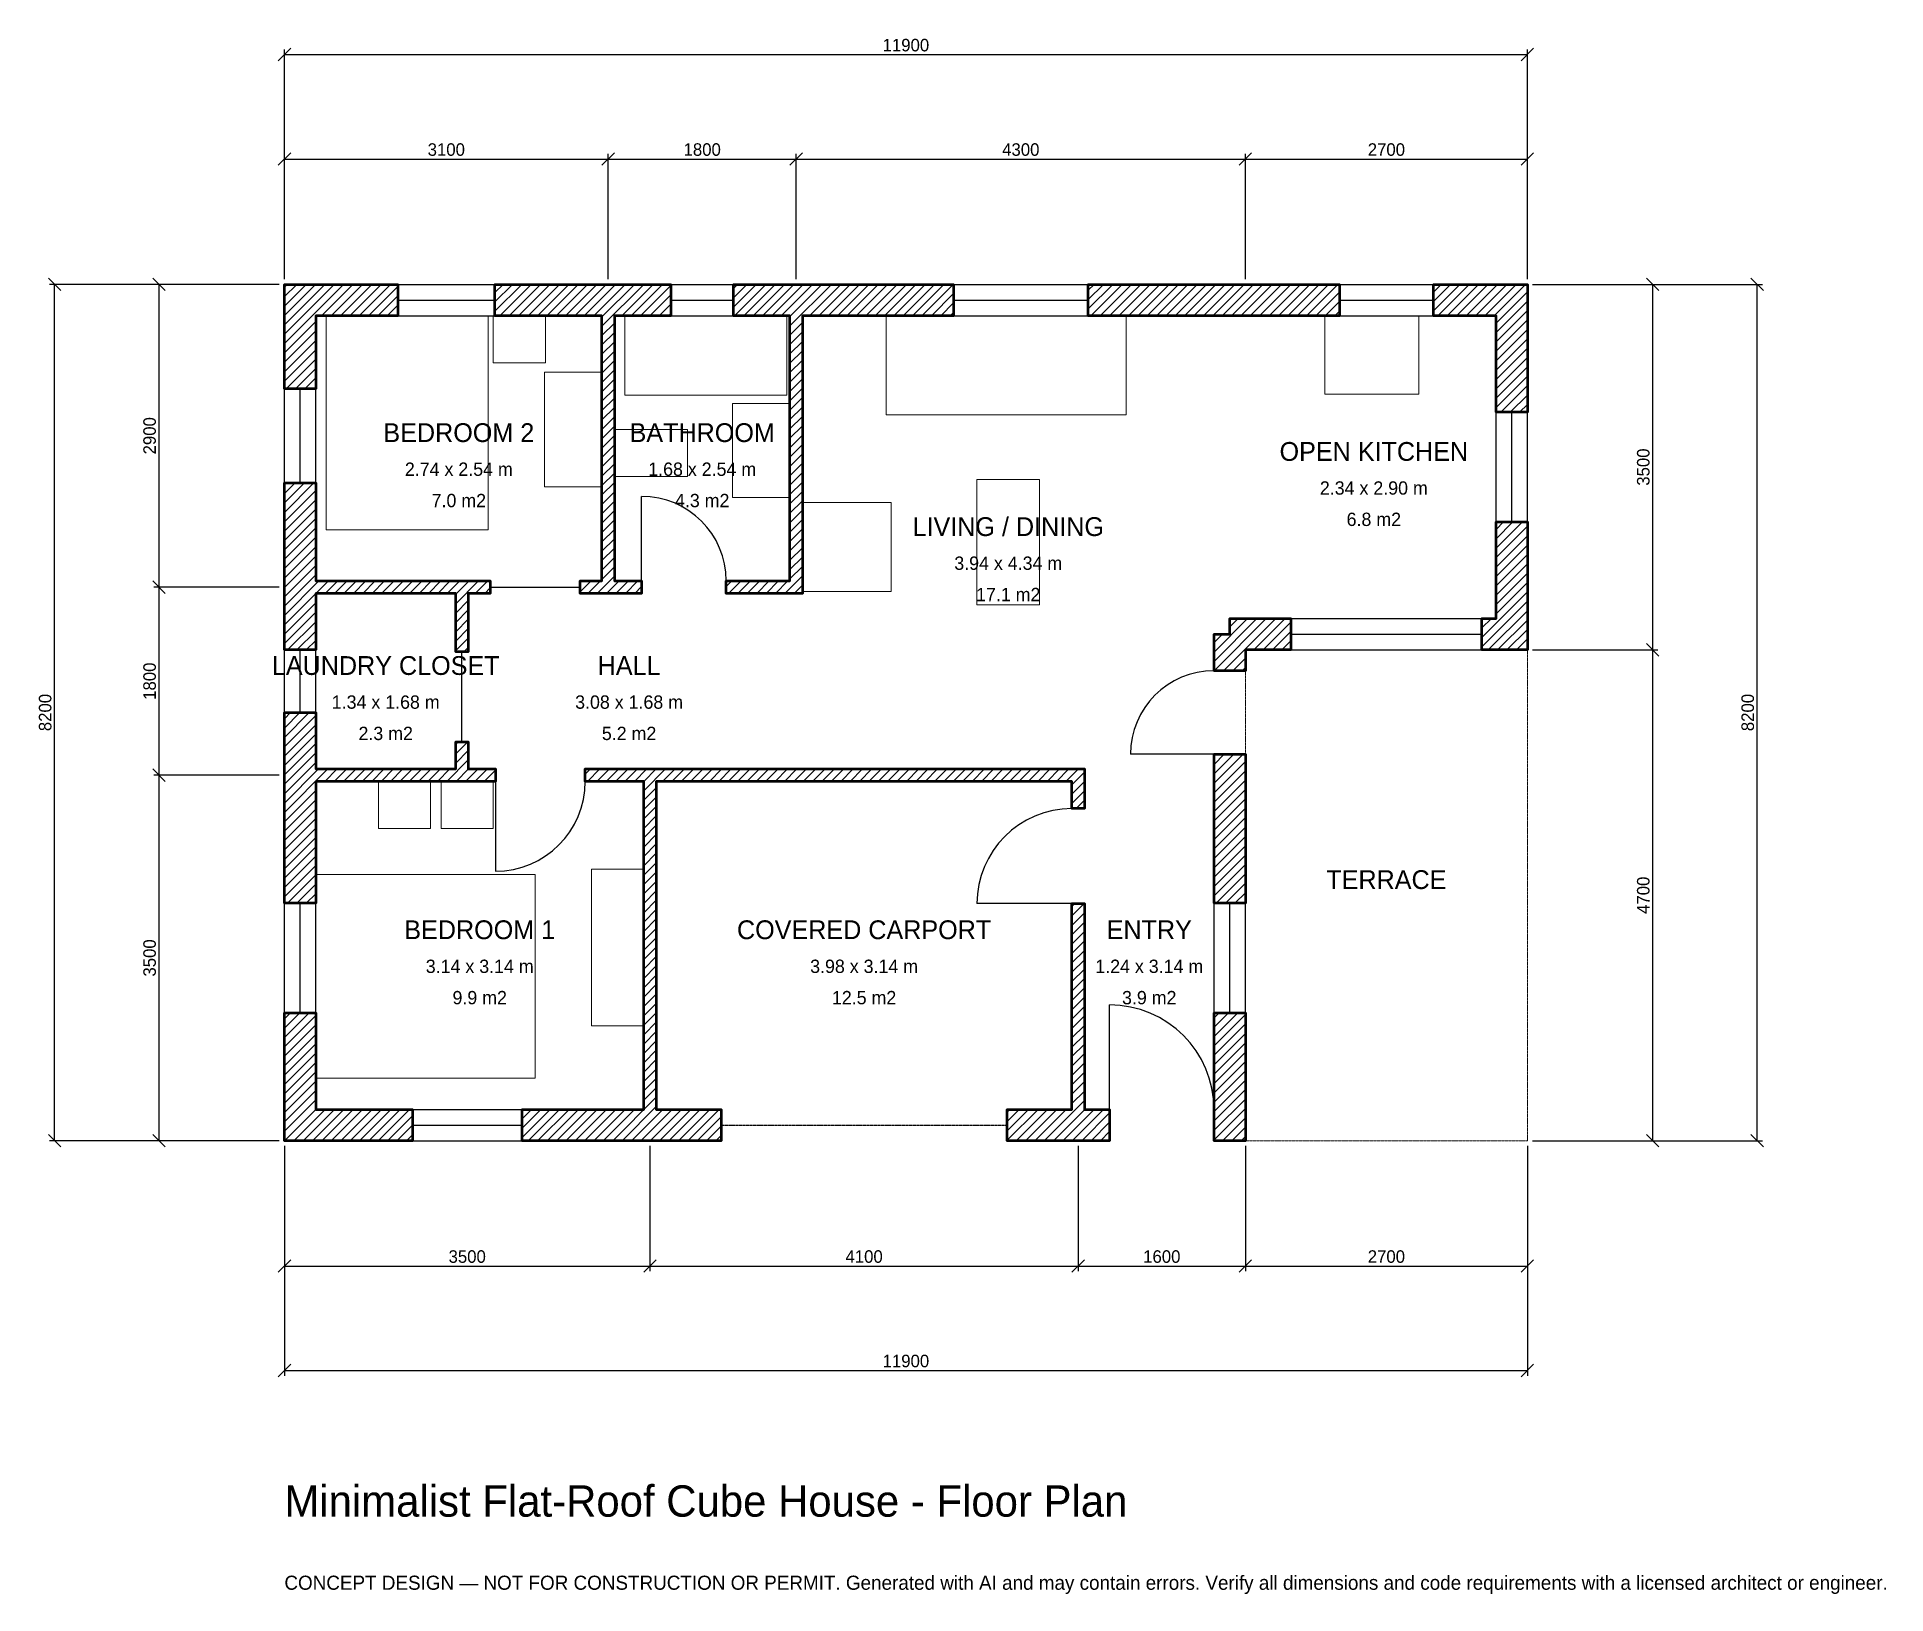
# Model space of a CAD drawing. Header units: millimetres. Extents: x -2369 to 15333, y -4341 to 10569.
import ezdxf
from ezdxf.enums import TextEntityAlignment as Align

# ---------------------------------------------------------------- set-up
doc = ezdxf.new("R2010")
doc.units = ezdxf.units.MM
doc.linetypes.add('DASHED', pattern=[1.524, 1.27, -0.254])
for name, color, linetype, lineweight in [('A-ANNO-DIMS', 1, 'Continuous', 13), ('A-ANNO-TEXT', 7, 'Continuous', 18), ('A-AREA-IDEN', 7, 'Continuous', 18), ('A-DOOR', 2, 'Continuous', 25), ('A-FLOR-FIXT', 9, 'Continuous', 13), ('A-FURN', 9, 'Continuous', 13), ('A-GLAZ', 4, 'Continuous', 25), ('A-SITE-PAVE', 8, 'Continuous', 13), ('A-WALL', 7, 'Continuous', 50), ('A-WALL-PATT', 8, 'Continuous', 13)]:
    doc.layers.add(name, color=color, linetype=linetype, lineweight=lineweight)
doc.dimstyles.new('PLAN', dxfattribs={"dimtxt": 120, "dimasz": 80, "dimexe": 50, "dimexo": 50, "dimgap": 30, "dimtad": 1, "dimdec": 0, "dimtsz": 60, "dimcen": 2.5, "dimclrd": 1, "dimclre": 1, "dimazin": 3, "dimtfac": 1, "dimtmove": 0, "dimatfit": 3})

msp = doc.modelspace()

# ---------------------------------------------------------------- hatches: boundary and pattern name
at = {"layer": 'A-WALL-PATT'}
h = msp.add_hatch(dxfattribs=at)
h.set_pattern_fill('ANSI31', color=8, scale=20)
h.paths.add_polyline_path([(3350, 0), (2275, 0), (2275, 300), (3350, 300), (3440, 300), (3440, 3440), (2880, 3440), (2880, 3560), (3440, 3560), (3560, 3560), (4840, 3560), (4960, 3560), (7540, 3560), (7660, 3560), (7660, 3440), (7660, 3180), (7540, 3180), (7540, 3440), (4960, 3440), (4840, 3440), (3560, 3440), (3560, 300), (3650, 300), (4180, 300), (4180, 0), (3650, 0), (3560, 0), (3560, -0.001), (3440, -0.001), (3440, 0), (3350, 0)])
h.paths.add_polyline_path([(300, 0), (300, -0.001), (0, -0.001), (0, -0.001), (0, 0), (-0.001, 0), (-0.001, 0), (-0.001, 300), (0, 300), (0, 1225), (300, 1225), (300, 300), (1225, 300), (1225, 0), (300, 0)])
h.paths.add_polyline_path([(0, 3350), (0, 3440), (-0.001, 3440), (-0.001, 3560), (0, 3560), (0, 3650), (0, 4100), (300, 4100), (300, 3650), (300, 3560), (1640, 3560), (1640, 3820), (1760, 3820), (1760, 3560), (2020, 3560), (2020, 3440), (1760, 3440), (1640, 3440), (300, 3440), (300, 3350), (300, 2275), (0, 2275), (0, 3350)])
h.paths.add_polyline_path([(0, 5150), (0, 5240), (-0.001, 5240), (-0.001, 5360), (0, 5360), (0, 5450), (0, 6300), (300, 6300), (300, 5450), (300, 5360), (1640, 5360), (1760, 5360), (1970, 5360), (1970, 5240), (1760, 5240), (1760, 4680), (1640, 4680), (1640, 5240), (300, 5240), (300, 5150), (300, 4700), (0, 4700), (0, 5150)])
h.paths.add_polyline_path([(0, 7900), (-0.001, 7900), (-0.001, 8200), (0, 8200), (0, 8200.001), (300, 8200.001), (300, 8200), (1085, 8200), (1085, 7900), (300, 7900), (300, 7200), (0, 7200), (0, 7900)])
h.paths.add_polyline_path([(2950, 8200), (3040, 8200), (3040, 8200.001), (3160, 8200.001), (3160, 8200), (3250, 8200), (3700, 8200), (3700, 7900), (3250, 7900), (3160, 7900), (3160, 5360), (3420, 5360), (3420, 5240), (3160, 5240), (3040, 5240), (2830, 5240), (2830, 5360), (3040, 5360), (3040, 7900), (2950, 7900), (2015, 7900), (2015, 8200), (2950, 8200)])
h.paths.add_polyline_path([(4750, 8200), (4840, 8200), (4840, 8200.001), (4960, 8200.001), (4960, 8200), (5050, 8200), (6405, 8200), (6405, 7900), (5050, 7900), (4960, 7900), (4960, 5360), (4960, 5240), (4840, 5240), (4230, 5240), (4230, 5360), (4840, 5360), (4840, 7900), (4750, 7900), (4300, 7900), (4300, 8200), (4750, 8200)])
h.paths.add_polyline_path([(9050, 8200), (9350, 8200), (10100, 8200), (10100, 7900), (9350, 7900), (9050, 7900), (7695, 7900), (7695, 8200), (9050, 8200)])
h.paths.add_polyline_path([(11600, 8200), (11600, 8200.001), (11900, 8200.001), (11900, 8200), (11900.001, 8200), (11900.001, 7900), (11900, 7900), (11900, 6975), (11600, 6975), (11600, 7900), (11000, 7900), (11000, 8200), (11600, 8200)])
h.paths.add_polyline_path([(11900, 5000), (11900.001, 5000), (11900.001, 4700), (11900, 4700), (11900, 4699.999), (11600, 4699.999), (11600, 4700), (11465, 4700), (11465, 5000), (11600, 5000), (11600, 5925), (11900, 5925), (11900, 5000)])
h.paths.add_polyline_path([(9200, 4700), (9200, 4500), (8900, 4500), (8900, 4850), (9050, 4850), (9050, 5000), (9635, 5000), (9635, 4700), (9200, 4700)])
h.paths.add_polyline_path([(9200, 3650), (9200, 3350), (9200, 2275), (8900, 2275), (8900, 3350), (8900, 3650), (8900, 3700), (9200, 3700), (9200, 3650)])
h.paths.add_polyline_path([(9200, 300), (9200.001, 300), (9200.001, 0), (9200.001, 0), (9200, 0), (9200, -0.001), (8900, -0.001), (8900, 0), (8900, 300), (8900, 310), (8900, 1225), (9200, 1225), (9200, 300)])
h.paths.add_polyline_path([(7750, 0), (7660, 0), (7660, -0.001), (7540, -0.001), (7540, 0), (7450, 0), (6920, 0), (6920, 300), (7450, 300), (7540, 300), (7540, 2270), (7660, 2270), (7660, 300), (7750, 300), (7900, 300), (7900, 0), (7750, 0)])

# ---------------------------------------------------------------- linework, layer by layer
at = {"layer": 'A-DOOR'}
for p, q in [((3420, 5360), (3420, 6170)), ((1970, 5300), (2830, 5300)), ((1700, 3820), (1700, 4680)), ((8900, 3700), (8100, 3700)), ((2020, 3440), (2020, 2580)), ((7540, 2270), (6630, 2270)), ((7900, 300), (7900, 1300))]:
    msp.add_line(p, q, dxfattribs=at)
at = {"layer": 'A-DOOR', "linetype": 'DASHED'}
msp.add_line((4180, 150), (6920, 150), dxfattribs=at)
at = {"layer": 'A-DOOR'}
for centre, radius, start, end in [((3420, 5360), 810, 0, 90), ((8900, 3700), 800, 90, 180), ((2020, 3440), 860, 270, 360), ((7540, 2270), 910, 90, 180), ((7900, 300), 1000, 0, 90)]:
    msp.add_arc(centre, radius, start, end, dxfattribs=at)
at = {"layer": 'A-FLOR-FIXT'}
for points in [[(3260, 7140), (4810, 7140), (4810, 7900), (3260, 7900)], [(4290, 6160), (4840, 6160), (4840, 7060), (4290, 7060)], [(3160, 6360), (3860, 6360), (3860, 6810), (3160, 6810)]]:
    msp.add_lwpolyline(points, close=True, dxfattribs=at)
at = {"layer": 'A-FURN'}
for points in [[(400, 5850), (1950, 5850), (1950, 7900), (400, 7900)], [(2000, 7450), (2500, 7450), (2500, 7900), (2000, 7900)], [(5760, 6950), (8060, 6950), (8060, 7900), (5760, 7900)], [(9960, 7150), (10860, 7150), (10860, 7900), (9960, 7900)], [(2490, 6260), (3040, 6260), (3040, 7360), (2490, 7360)], [(6630, 5130), (7230, 5130), (7230, 6330), (6630, 6330)], [(4960, 5260), (5810, 5260), (5810, 6110), (4960, 6110)], [(900, 2990), (1400, 2990), (1400, 3440), (900, 3440)], [(1500, 2990), (2000, 2990), (2000, 3440), (1500, 3440)], [(300, 600), (2400, 600), (2400, 2550), (300, 2550)], [(2940, 1100), (3440, 1100), (3440, 2600), (2940, 2600)]]:
    msp.add_lwpolyline(points, close=True, dxfattribs=at)
at = {"layer": 'A-GLAZ'}
for p, q in [((1085, 8200), (2015, 8200)), ((3700, 8200), (4300, 8200)), ((6405, 8200), (7695, 8200)), ((10100, 8200), (11000, 8200)), ((1085, 8050), (2015, 8050)), ((3700, 8050), (4300, 8050)), ((6405, 8050), (7695, 8050)), ((10100, 8050), (11000, 8050)), ((1085, 7900), (2015, 7900)), ((3700, 7900), (4300, 7900)), ((6405, 7900), (7695, 7900)), ((10100, 7900), (11000, 7900)), ((0, 6300), (0, 7200)), ((150, 6300), (150, 7200)), ((300, 6300), (300, 7200)), ((11600, 5925), (11600, 6975)), ((11750, 5925), (11750, 6975)), ((11900, 5925), (11900, 6975)), ((9635, 5000), (11465, 5000)), ((9635, 4850), (11465, 4850)), ((0, 4100), (0, 4700)), ((150, 4100), (150, 4700)), ((300, 4100), (300, 4700)), ((9635, 4700), (11465, 4700)), ((0, 1225), (0, 2275)), ((150, 1225), (150, 2275)), ((300, 1225), (300, 2275)), ((8900, 1225), (8900, 2275)), ((9050, 1225), (9050, 2275)), ((9200, 1225), (9200, 2275)), ((1225, 300), (2275, 300)), ((1225, 150), (2275, 150)), ((1225, 0), (2275, 0))]:
    msp.add_line(p, q, dxfattribs=at)
at = {"layer": 'A-SITE-PAVE', "linetype": 'DASHED'}
msp.add_lwpolyline([(9200, 0), (11900, 0), (11900, 4700), (9200, 4700)], close=True, dxfattribs=at)
at = {"layer": 'A-WALL'}
for points in [[(0, 7900), (-0.001, 7900), (-0.001, 8200), (0, 8200), (0, 8200.001), (300, 8200.001), (300, 8200), (1085, 8200), (1085, 7900), (300, 7900), (300, 7200), (0, 7200), (0, 7900)], [(2950, 8200), (3040, 8200), (3040, 8200.001), (3160, 8200.001), (3160, 8200), (3250, 8200), (3700, 8200), (3700, 7900), (3250, 7900), (3160, 7900), (3160, 5360), (3420, 5360), (3420, 5240), (3160, 5240), (3040, 5240), (2830, 5240), (2830, 5360), (3040, 5360), (3040, 7900), (2950, 7900), (2015, 7900), (2015, 8200), (2950, 8200)], [(4750, 8200), (4840, 8200), (4840, 8200.001), (4960, 8200.001), (4960, 8200), (5050, 8200), (6405, 8200), (6405, 7900), (5050, 7900), (4960, 7900), (4960, 5360), (4960, 5240), (4840, 5240), (4230, 5240), (4230, 5360), (4840, 5360), (4840, 7900), (4750, 7900), (4300, 7900), (4300, 8200), (4750, 8200)], [(9050, 8200), (9350, 8200), (10100, 8200), (10100, 7900), (9350, 7900), (9050, 7900), (7695, 7900), (7695, 8200), (9050, 8200)], [(11600, 8200), (11600, 8200.001), (11900, 8200.001), (11900, 8200), (11900.001, 8200), (11900.001, 7900), (11900, 7900), (11900, 6975), (11600, 6975), (11600, 7900), (11000, 7900), (11000, 8200), (11600, 8200)], [(0, 5150), (0, 5240), (-0.001, 5240), (-0.001, 5360), (0, 5360), (0, 5450), (0, 6300), (300, 6300), (300, 5450), (300, 5360), (1640, 5360), (1760, 5360), (1970, 5360), (1970, 5240), (1760, 5240), (1760, 4680), (1640, 4680), (1640, 5240), (300, 5240), (300, 5150), (300, 4700), (0, 4700), (0, 5150)], [(11900, 5000), (11900.001, 5000), (11900.001, 4700), (11900, 4700), (11900, 4699.999), (11600, 4699.999), (11600, 4700), (11465, 4700), (11465, 5000), (11600, 5000), (11600, 5925), (11900, 5925), (11900, 5000)], [(9200, 4700), (9200, 4500), (8900, 4500), (8900, 4850), (9050, 4850), (9050, 5000), (9635, 5000), (9635, 4700), (9200, 4700)], [(0, 3350), (0, 3440), (-0.001, 3440), (-0.001, 3560), (0, 3560), (0, 3650), (0, 4100), (300, 4100), (300, 3650), (300, 3560), (1640, 3560), (1640, 3820), (1760, 3820), (1760, 3560), (2020, 3560), (2020, 3440), (1760, 3440), (1640, 3440), (300, 3440), (300, 3350), (300, 2275), (0, 2275), (0, 3350)], [(3350, 0), (2275, 0), (2275, 300), (3350, 300), (3440, 300), (3440, 3440), (2880, 3440), (2880, 3560), (3440, 3560), (3560, 3560), (4840, 3560), (4960, 3560), (7540, 3560), (7660, 3560), (7660, 3440), (7660, 3180), (7540, 3180), (7540, 3440), (4960, 3440), (4840, 3440), (3560, 3440), (3560, 300), (3650, 300), (4180, 300), (4180, 0), (3650, 0), (3560, 0), (3560, -0.001), (3440, -0.001), (3440, 0), (3350, 0)], [(9200, 3650), (9200, 3350), (9200, 2275), (8900, 2275), (8900, 3350), (8900, 3650), (8900, 3700), (9200, 3700), (9200, 3650)], [(7750, 0), (7660, 0), (7660, -0.001), (7540, -0.001), (7540, 0), (7450, 0), (6920, 0), (6920, 300), (7450, 300), (7540, 300), (7540, 2270), (7660, 2270), (7660, 300), (7750, 300), (7900, 300), (7900, 0), (7750, 0)], [(300, 0), (300, -0.001), (0, -0.001), (0, -0.001), (0, 0), (-0.001, 0), (-0.001, 0), (-0.001, 300), (0, 300), (0, 1225), (300, 1225), (300, 300), (1225, 300), (1225, 0), (300, 0)], [(9200, 300), (9200.001, 300), (9200.001, 0), (9200.001, 0), (9200, 0), (9200, -0.001), (8900, -0.001), (8900, 0), (8900, 300), (8900, 310), (8900, 1225), (9200, 1225), (9200, 300)]]:
    msp.add_lwpolyline(points, close=True, dxfattribs=at)

# ---------------------------------------------------------------- texts
at = {"layer": 'A-ANNO-TEXT'}
for s, height, p in [('Minimalist Flat-Roof Cube House - Floor Plan', 300, (0, -3600)), ('CONCEPT DESIGN — NOT FOR CONSTRUCTION OR PERMIT. Generated with AI and may contain errors. Verify all dimensions and code requirements with a licensed architect or engineer.', 135, (0, -4300))]:
    msp.add_text(s, height=height, dxfattribs=at).set_placement(p)
at = {"layer": 'A-AREA-IDEN'}
for s, height, p in [('BEDROOM 2', 180, (1670, 6780)), ('BATHROOM', 180, (4000, 6780)), ('OPEN KITCHEN', 180, (10430, 6600)), ('2.74 x 2.54 m', 127.5, (1670, 6430)), ('1.68 x 2.54 m', 127.5, (4000, 6430)), ('2.34 x 2.90 m', 127.5, (10430, 6250)), ('7.0 m2', 127.5, (1670, 6130)), ('4.3 m2', 127.5, (4000, 6130)), ('LIVING / DINING', 180, (6930, 5880)), ('6.8 m2', 127.5, (10430, 5950)), ('3.94 x 4.34 m', 127.5, (6930, 5530)), ('17.1 m2', 127.5, (6930, 5230)), ('LAUNDRY CLOSET', 180, (970, 4550)), ('HALL', 180, (3300, 4550)), ('1.34 x 1.68 m', 127.5, (970, 4200)), ('3.08 x 1.68 m', 127.5, (3300, 4200)), ('2.3 m2', 127.5, (970, 3900)), ('5.2 m2', 127.5, (3300, 3900)), ('TERRACE', 180, (10550, 2500)), ('BEDROOM 1', 180, (1870, 2020)), ('COVERED CARPORT', 180, (5550, 2020)), ('ENTRY', 180, (8280, 2020)), ('3.14 x 3.14 m', 127.5, (1870, 1670)), ('3.98 x 3.14 m', 127.5, (5550, 1670)), ('1.24 x 3.14 m', 127.5, (8280, 1670)), ('9.9 m2', 127.5, (1870, 1370)), ('12.5 m2', 127.5, (5550, 1370)), ('3.9 m2', 127.5, (8280, 1370))]:
    msp.add_text(s, height=height, dxfattribs=at).set_placement(p, align=Align.MIDDLE_CENTER)

# ---------------------------------------------------------------- dimensions: what is measured, and where the dimension line sits
at = {"layer": 'A-ANNO-DIMS'}
for base, p1, p2, text in [((0, 10400), (0, 8200), (11900, 8200), '11900'), ((0, 9400), (0, 8200), (3100, 8200), '3100'), ((3100, 9400), (3100, 8200), (4900, 8200), '1800'), ((4900, 9400), (4900, 8200), (9200, 8200), '4300'), ((9200, 9400), (9200, 8200), (11900, 8200), '2700'), ((0, -1200), (0, 0), (3500, 0), '3500'), ((0, -2200), (0, 0), (11900, 0), '11900'), ((3500, -1200), (3500, 0), (7600, 0), '4100'), ((7600, -1200), (7600, 0), (9200, 0), '1600'), ((9200, -1200), (9200, 0), (11900, 0), '2700')]:
    msp.add_linear_dim(base=base, p1=p1, p2=p2, text=text, dimstyle='PLAN', dxfattribs=at).render()
for base, p1, p2, text in [((-2200, 0), (0, 0), (0, 8200), '8200'), ((-1200, 5300), (0, 5300), (0, 8200), '2900'), ((13100, 4700), (11900, 4700), (11900, 8200), '3500'), ((14100, 0), (11900, 0), (11900, 8200), '8200'), ((-1200, 3500), (0, 3500), (0, 5300), '1800'), ((13100, 0), (11900, 0), (11900, 4700), '4700'), ((-1200, 0), (0, 0), (0, 3500), '3500')]:
    msp.add_linear_dim(base=base, p1=p1, p2=p2, angle=90, text=text, dimstyle='PLAN', dxfattribs=at).render()

doc.saveas('drawing.dxf')
